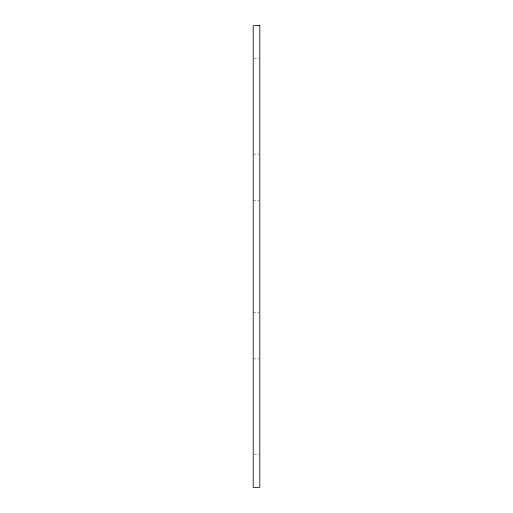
<?xml version="1.0" encoding="UTF-8"?>
<svg xmlns="http://www.w3.org/2000/svg" width="513" height="513" viewBox="0 0 513 513"><rect width="100%" height="100%" fill="white"/><g stroke="black" fill="none" stroke-linecap="round" stroke-linejoin="round"><path stroke-width="0.38" stroke-dasharray="2.56 1.92" d="M253.929 58.687L259.071 58.687M253.198 154.092L259.071 154.092M253.198 200.339L259.071 200.339M253.198 312.661L259.071 312.661M253.198 358.908L259.071 358.908M253.929 454.313L259.071 454.313"/><path stroke-width="0.77" d="M259.802 25.65L253.198 25.65L253.198 487.35L259.802 487.35L259.802 25.65"/></g></svg>
